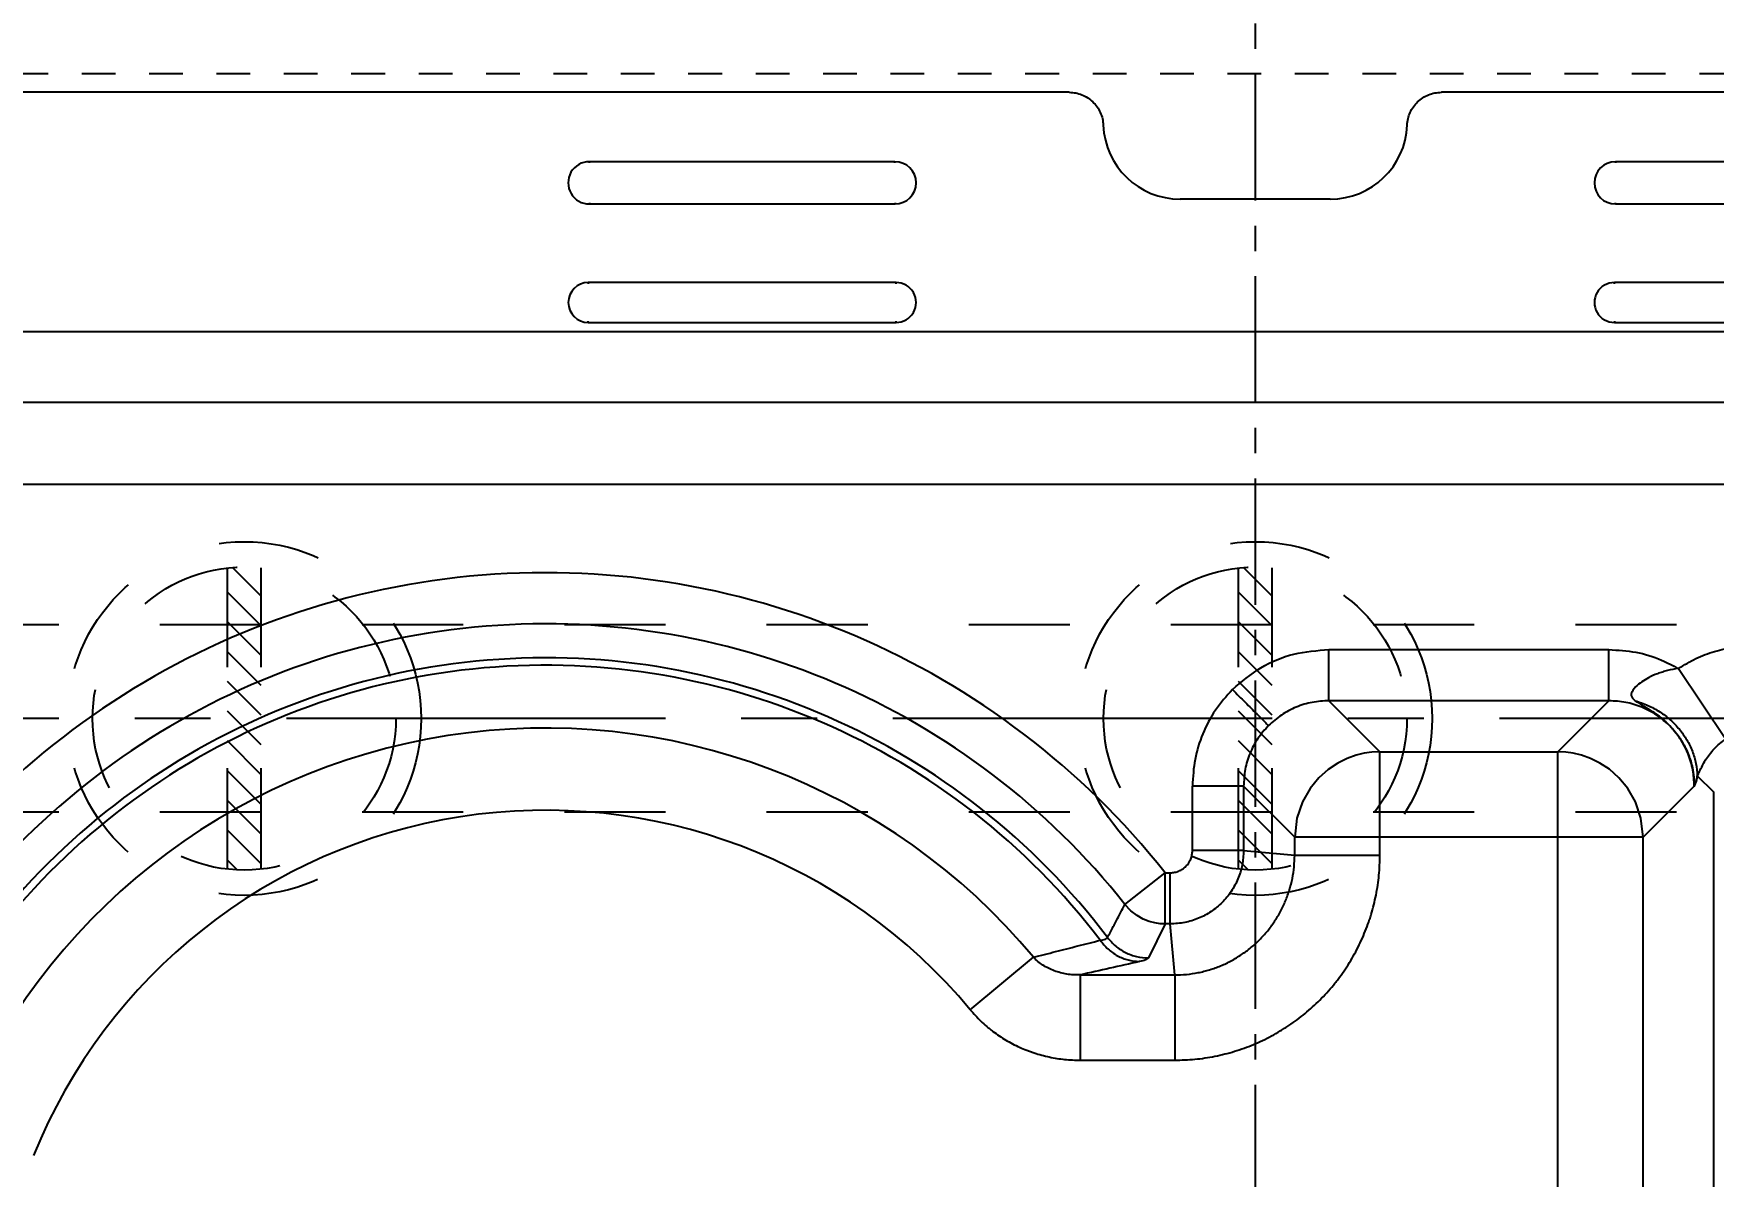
# Model space of a CAD drawing. Extents: x 14103 to 19353, y -3233 to 932.
# Drawn here: x 17131.9 to 17231.6, y 586.9 to 654.8 of the extents above; entities that cross this region are included whole.
import ezdxf

# ---------------------------------------------------------------- set-up
doc = ezdxf.new("R2010")
doc.units = 0
doc.header["$LTSCALE"] = 20
doc.header["$MEASUREMENT"] = 0
doc.linetypes.add('CENTER', pattern=[0.6, 0.375, -0.075, 0.075, -0.075])
doc.linetypes.add('HIDDEN', pattern=[0.2, 0.1, -0.1])
doc.layers.get('DEFPOINTS').update_dxf_attribs({"linetype": 'CONTINUOUS'})
for name, color, linetype in [('3a', 7, 'CONTINUOUS'), ('CENTER', 1, 'CENTER'), ('DEFAULT_2', 8, 'HIDDEN'), ('DIM', 3, 'CONTINUOUS'), ('HOLD DOWN', 7, 'CONTINUOUS'), ('OIL', 7, 'CONTINUOUS'), ('WATER', 9, 'HIDDEN')]:
    doc.layers.add(name, color=color, linetype=linetype)
doc.styles.add('lxy2', font='txt.shx', dxfattribs={"width": 0.6})
doc.dimstyles.new('10', dxfattribs={"dimtxt": 10, "dimasz": 5, "dimexe": 2.5, "dimexo": 0, "dimgap": 1, "dimtad": 0, "dimdsep": 46, "dimtxsty": 'lxy2', "dimcen": -3, "dimclrd": 113, "dimclre": 113, "dimclrt": 3, "dimazin": 2, "dimtfac": 1, "dimtofl": 0, "dimtmove": 0, "dimatfit": 3, "dimfxl": 1, "dimtolj": 1, "dimtzin": 0, "dimarcsym": 0})

# ---------------------------------------------------------------- blocks, each defined once
blk = doc.blocks.new('*D97')
at = {"layer": 'DEFPOINTS', "color": 0}
for p in [(16564.916, 864.09), (16654.363, 864.09), (17204.363, 164.09)]:
    blk.add_point(p, dxfattribs=at)
at = {"layer": 'DIM', "color": 113, "lineweight": -2}
blk.add_line((16654.363, 864.09), (16564.916, 864.09), dxfattribs=at)
at = {"layer": 'DIM', "color": 3, "insert": (16556.916, 864.09), "char_height": 10, "attachment_point": 5, "style": 'lxy2'}
blk.add_mtext('\\A1;700', dxfattribs=at)
blk = doc.blocks.new('*D93')
at = {"layer": 'DEFPOINTS', "color": 0, "linetype": 'Continuous'}
for p in [(17204.363, 881.994), (17204.363, 864.09), (17204.363, 164.09)]:
    blk.add_point(p, dxfattribs=at)
at = {"layer": 'OIL', "color": 113, "linetype": 'Continuous', "lineweight": -2}
blk.add_line((17204.363, 864.09), (17204.363, 881.994), dxfattribs=at)
at = {"layer": 'OIL', "color": 3, "linetype": 'Continuous', "insert": (17204.363, 884.494), "char_height": 10, "attachment_point": 5, "rotation": 90, "style": 'lxy2'}
blk.add_mtext('\\A1;0', dxfattribs=at)
blk = doc.blocks.new('*D92')
at = {"layer": 'DEFPOINTS', "color": 0, "linetype": 'Continuous'}
for p in [(17344.363, 892.135), (17344.363, 863.85), (17204.363, 164.09)]:
    blk.add_point(p, dxfattribs=at)
at = {"layer": 'OIL', "color": 113, "linetype": 'Continuous', "lineweight": -2}
blk.add_line((17344.363, 863.85), (17344.363, 892.135), dxfattribs=at)
at = {"layer": 'OIL', "color": 3, "linetype": 'Continuous', "insert": (17344.363, 899.635), "char_height": 10, "attachment_point": 5, "rotation": 90, "style": 'lxy2'}
blk.add_mtext('\\A1;140', dxfattribs=at)
blk = doc.blocks.new('*D91')
at = {"layer": 'DEFPOINTS', "color": 0, "linetype": 'Continuous'}
for p in [(17064.363, 895.48), (17064.363, 863.85), (17204.363, 164.09)]:
    blk.add_point(p, dxfattribs=at)
at = {"layer": 'OIL', "color": 113, "linetype": 'Continuous', "lineweight": -2}
blk.add_line((17064.363, 863.85), (17064.363, 895.48), dxfattribs=at)
at = {"layer": 'OIL', "color": 3, "linetype": 'Continuous', "insert": (17064.363, 902.98), "char_height": 10, "attachment_point": 5, "rotation": 90, "style": 'lxy2'}
blk.add_mtext('\\A1;140', dxfattribs=at)
blk = doc.blocks.new('*D88')
at = {"layer": 'DEFPOINTS', "color": 0}
for p in [(16564.916, 709.09), (16854.363, 709.09), (17204.363, 164.09)]:
    blk.add_point(p, dxfattribs=at)
at = {"layer": 'DIM', "color": 113, "lineweight": -2}
blk.add_line((16854.363, 709.09), (16564.916, 709.09), dxfattribs=at)
at = {"layer": 'DIM', "color": 3, "insert": (16555.916, 709.09), "char_height": 10, "attachment_point": 5, "style": 'lxy2'}
blk.add_mtext('\\A1;545', dxfattribs=at)
blk = doc.blocks.new('*D115')
at = {"layer": 'DEFPOINTS', "color": 0}
for p in [(17554.363, 709.09), (17770.264, 709.09), (17204.363, 164.09)]:
    blk.add_point(p, dxfattribs=at)
at = {"layer": 'DIM', "color": 113, "lineweight": -2}
blk.add_line((17554.363, 709.09), (17770.264, 709.09), dxfattribs=at)
at = {"layer": 'DIM', "color": 3, "insert": (17779.264, 709.09), "char_height": 10, "attachment_point": 5, "style": 'lxy2'}
blk.add_mtext('\\A1;545', dxfattribs=at)
blk = doc.blocks.new('*D114')
at = {"layer": 'DEFPOINTS', "color": 0}
for p in [(17517.698, 684.09), (17770.264, 684.09), (17204.363, 164.09)]:
    blk.add_point(p, dxfattribs=at)
at = {"layer": 'DIM', "color": 113, "lineweight": -2}
blk.add_line((17517.698, 684.09), (17770.264, 684.09), dxfattribs=at)
at = {"layer": 'DIM', "color": 3, "insert": (17778.764, 684.09), "char_height": 10, "attachment_point": 5, "style": 'lxy2'}
blk.add_mtext('\\A1;520', dxfattribs=at)
blk = doc.blocks.new('*D113')
at = {"layer": 'DEFPOINTS', "color": 0}
for p in [(17754.363, 864.09), (17770.264, 864.09), (17204.363, 164.09)]:
    blk.add_point(p, dxfattribs=at)
at = {"layer": 'DIM', "color": 113, "lineweight": -2}
blk.add_line((17754.363, 864.09), (17770.264, 864.09), dxfattribs=at)
at = {"layer": 'DIM', "color": 3, "insert": (17778.264, 864.09), "char_height": 10, "attachment_point": 5, "style": 'lxy2'}
blk.add_mtext('\\A1;700', dxfattribs=at)
blk = doc.blocks.new('*D117')
at = {"layer": 'DEFPOINTS', "color": 0}
for p in [(17562.698, 639.09), (17770.264, 639.09), (17204.363, 164.09)]:
    blk.add_point(p, dxfattribs=at)
at = {"layer": 'DIM', "color": 113, "lineweight": -2}
blk.add_line((17562.698, 639.09), (17770.264, 639.09), dxfattribs=at)
at = {"layer": 'DIM', "color": 3, "insert": (17779.264, 639.09), "char_height": 10, "attachment_point": 5, "style": 'lxy2'}
blk.add_mtext('\\A1;475', dxfattribs=at)
blk = doc.blocks.new('*D116')
at = {"layer": 'DEFPOINTS', "color": 0}
for p in [(17760.696, 664.09), (17770.264, 664.09), (17204.363, 164.09)]:
    blk.add_point(p, dxfattribs=at)
at = {"layer": 'DIM', "color": 113, "lineweight": -2}
blk.add_line((17760.696, 664.09), (17770.264, 664.09), dxfattribs=at)
at = {"layer": 'DIM', "color": 3, "insert": (17778.264, 664.09), "char_height": 10, "attachment_point": 5, "style": 'lxy2'}
blk.add_mtext('\\A1;500', dxfattribs=at)
blk = doc.blocks.new('*D96')
at = {"layer": 'DEFPOINTS', "color": 0}
for p in [(16564.916, 614.09), (16661.377, 614.09), (17204.363, 164.09)]:
    blk.add_point(p, dxfattribs=at)
at = {"layer": 'DIM', "color": 113, "lineweight": -2}
blk.add_line((16661.377, 614.09), (16564.916, 614.09), dxfattribs=at)
at = {"layer": 'DIM', "color": 3, "insert": (16556.416, 614.09), "char_height": 10, "attachment_point": 5, "style": 'lxy2'}
blk.add_mtext('\\A1;450', dxfattribs=at)
blk = doc.blocks.new('*D89')
at = {"layer": 'DEFPOINTS', "color": 0}
for p in [(16564.916, 664.09), (16900.363, 664.09), (17204.363, 164.09)]:
    blk.add_point(p, dxfattribs=at)
at = {"layer": 'DIM', "color": 113, "lineweight": -2}
blk.add_line((16900.363, 664.09), (16564.916, 664.09), dxfattribs=at)
at = {"layer": 'DIM', "color": 3, "insert": (16556.916, 664.09), "char_height": 10, "attachment_point": 5, "style": 'lxy2'}
blk.add_mtext('\\A1;500', dxfattribs=at)

msp = doc.modelspace()

# ---------------------------------------------------------------- hatches: boundary and pattern name
at = {"layer": 'WATER', "linetype": 'HIDDEN', "ltscale": 3}
h = msp.add_hatch(dxfattribs=at)
h.set_pattern_fill('ANSI31', color=256, scale=10, angle=90, style=0)
h.set_pattern_definition([(135, (13273.275, 2274.9012), (-0.88388348, -0.88388348), [])])
h.paths.add_polyline_path([(17143.363, 623.035), (17143.363, 608.53), (17145.363, 608.53), (17145.363, 623.035, 0.055728)])
h.paths.add_polyline_path([(17145.363, 614.09), (17143.363, 614.09), (17143.363, 608.53), (17145.363, 608.53)], flags=16)
h.paths.add_polyline_path([(17145.363, 619.65), (17143.363, 619.65), (17143.363, 614.09), (17145.363, 614.09)], flags=16)
h.paths.add_polyline_path([(17145.363, 605.146), (17145.363, 619.65), (17143.363, 619.65), (17143.363, 605.146, 0.055728)])
h = msp.add_hatch(dxfattribs=at)
h.set_pattern_fill('ANSI31', color=256, scale=10, angle=90, style=0)
h.set_pattern_definition([(135, (13333.275, 2274.9012), (-0.88388348, -0.88388348), [])])
h.paths.add_polyline_path([(17203.363, 623.035), (17203.363, 608.53), (17205.363, 608.53), (17205.363, 623.035, 0.055728)])
h.paths.add_polyline_path([(17205.363, 614.09), (17203.363, 614.09), (17203.363, 608.53), (17205.363, 608.53)], flags=16)
h.paths.add_polyline_path([(17205.363, 619.65), (17203.363, 619.65), (17203.363, 614.09), (17205.363, 614.09)], flags=16)
h.paths.add_polyline_path([(17205.363, 605.146), (17205.363, 619.65), (17203.363, 619.65), (17203.363, 605.146, 0.055728)])

# ---------------------------------------------------------------- linework, layer by layer
at = {"layer": '3a', "color": 4, "linetype": 'Continuous'}
for p, q in [((17193.316, 651.271), (17041.112, 651.271)), ((17367.613, 651.271), (17215.409, 651.271)), ((17182.983, 647.151), (17164.844, 647.151)), ((17164.844, 647.151), (17164.844, 647.08)), ((17182.983, 647.08), (17182.983, 647.151)), ((17243.882, 647.151), (17225.743, 647.151)), ((17225.743, 647.151), (17225.743, 647.08)), ((17164.852, 644.711), (17164.852, 644.64)), ((17164.852, 644.64), (17182.986, 644.64)), ((17182.985, 644.711), (17182.986, 644.64)), ((17208.819, 644.93), (17199.906, 644.93)), ((17225.74, 644.64), (17225.74, 644.711)), ((17225.74, 644.64), (17243.882, 644.64)), ((17183.05, 639.975), (17164.782, 639.975)), ((17164.782, 639.975), (17164.782, 639.904)), ((17183.05, 639.904), (17183.05, 639.975)), ((17243.944, 639.975), (17225.676, 639.975)), ((17225.676, 639.904), (17225.676, 639.975)), ((17278.43, 637.042), (17130.295, 637.042)), ((17164.782, 637.606), (17164.782, 637.677)), ((17164.782, 637.606), (17183.05, 637.606)), ((17183.05, 637.606), (17183.05, 637.677)), ((17225.676, 637.677), (17225.676, 637.606)), ((17225.676, 637.606), (17243.944, 637.606)), ((17278.43, 632.857), (17130.295, 632.857)), ((17278.43, 627.978), (17130.295, 627.978)), ((17208.737, 615.144), (17208.737, 618.182)), ((17208.737, 618.182), (17225.355, 618.182)), ((17225.355, 615.144), (17225.355, 618.182)), ((17229.476, 617.058), (17232.281, 612.869)), ((17208.737, 615.144), (17211.765, 612.116)), ((17225.355, 615.144), (17208.737, 615.144)), ((17222.326, 612.116), (17225.355, 615.144)), ((17211.765, 605.983), (17211.765, 612.116)), ((17211.765, 612.116), (17222.326, 612.116)), ((17222.326, 539.665), (17222.326, 612.116)), ((17230.599, 610.682), (17231.553, 609.728)), ((17200.637, 606.245), (17200.637, 610.082)), ((17203.674, 610.082), (17200.637, 610.082)), ((17206.703, 607.053), (17203.674, 610.082)), ((17203.674, 610.082), (17203.674, 606.245)), ((17227.389, 607.053), (17230.418, 610.082)), ((17231.553, 609.728), (17231.553, 473.033)), ((17203.674, 606.245), (17200.637, 606.245)), ((17203.674, 606.245), (17206.703, 605.983)), ((17227.389, 607.053), (17206.703, 607.053)), ((17206.703, 605.983), (17206.703, 607.053)), ((17227.389, 544.727), (17227.389, 607.053)), ((17206.703, 605.983), (17211.765, 605.983)), ((17196.627, 603.048), (17199.011, 604.931)), ((17199.011, 601.893), (17199.011, 604.931)), ((17199.011, 604.931), (17199.322, 604.931)), ((17199.322, 601.893), (17199.322, 604.931)), ((17199.011, 601.893), (17198.021, 599.877)), ((17199.322, 601.893), (17199.011, 601.893)), ((17199.584, 598.865), (17199.322, 601.893)), ((17187.446, 596.802), (17191.2, 599.917)), ((17193.978, 598.865), (17199.584, 598.865)), ((17193.978, 598.865), (17193.978, 593.802)), ((17199.584, 598.865), (17199.584, 593.802)), ((17193.978, 593.802), (17199.584, 593.802))]:
    msp.add_line(p, q, dxfattribs=at)
for points in [[(17211.765, 612.116), (17211.288, 612.091), (17210.837, 612.025), (17210.344, 611.905), (17209.816, 611.716), (17209.263, 611.442), (17208.699, 611.067), (17208.141, 610.57), (17207.616, 609.934), (17207.163, 609.14), (17206.835, 608.179), (17206.703, 607.053)], [(17227.389, 607.053), (17227.256, 608.18), (17226.927, 609.143), (17226.472, 609.939), (17225.945, 610.576), (17225.384, 611.073), (17224.817, 611.449), (17224.262, 611.722), (17223.73, 611.91), (17223.235, 612.029), (17222.787, 612.093), (17222.326, 612.116)], [(17199.011, 601.893), (17198.711, 601.909), (17198.405, 601.956), (17198.07, 602.045), (17197.715, 602.186), (17197.348, 602.391), (17196.98, 602.674), (17196.627, 603.048)]]:
    msp.add_lwpolyline(points, dxfattribs=at)
for centre, radius, start, end in [((17199.906, 649.493), 4.563, 182.19233, 270), ((17208.819, 649.493), 4.563, 270, 357.80767), ((17164.844, 645.896), 1.255, 90.00001, 270.37031), ((17182.983, 645.896), 1.255, 270.13987, 90), ((17225.743, 645.896), 1.255, 90, 269.86795), ((17164.782, 638.791), 1.185, 90.00001, 269.99999), ((17183.05, 638.791), 1.185, 269.99999, 90.00001), ((17225.676, 638.791), 1.185, 89.99999, 270.00001), ((17162.236, 575.89), 46.859, 38.29736, 152.71059), ((17162.236, 575.89), 43.822, 38.29736, 152.71059), ((17162.236, 575.89), 41.805, 37.05937, 154.26988), ((17162.236, 575.89), 41.363, 37.24423, 154.71817), ((17162.236, 575.89), 37.633, 39.67609, 158.01403), ((17162.236, 575.89), 32.754, 39.67609, 158.01403)]:
    msp.add_arc(centre, radius, start, end, dxfattribs=at)
for points in [[(17193.316, 651.271), (17193.707, 651.233), (17194.076, 651.124), (17194.421, 650.945), (17194.725, 650.703), (17194.978, 650.408), (17195.17, 650.071), (17195.294, 649.706), (17195.346, 649.318)], [(17213.379, 649.318), (17213.432, 649.706), (17213.555, 650.071), (17213.747, 650.408), (17214, 650.703), (17214.304, 650.944), (17214.649, 651.124), (17215.019, 651.233), (17215.409, 651.271)], [(17203.008, 615.811), (17204.695, 617.102), (17206.657, 617.912), (17208.737, 618.182)], [(17225.355, 618.182), (17226.947, 618.025), (17228.475, 617.559), (17229.476, 617.058)], [(17229.476, 617.058), (17230.514, 617.647), (17231.627, 618.076), (17232.791, 618.338), (17233.983, 618.426)], [(17229.476, 617.058), (17228.83, 616.935), (17228.525, 616.849), (17228.232, 616.747), (17227.708, 616.511), (17226.935, 615.963), (17226.766, 615.755), (17226.678, 615.456), (17226.915, 615.143)], [(17203.008, 615.811), (17202.001, 614.585), (17201.254, 613.184), (17200.792, 611.664), (17200.637, 610.082)], [(17203.008, 615.811), (17203.782, 615.037), (17204.452, 614.366), (17204.93, 613.889), (17205.149, 613.669)], [(17208.737, 615.144), (17207.745, 615.05), (17206.793, 614.764), (17205.917, 614.298), (17205.149, 613.669)], [(17230.418, 610.082), (17230.331, 611.032), (17230.051, 611.992), (17229.588, 612.877), (17228.959, 613.652), (17227.936, 614.448), (17227.31, 614.76), (17226.352, 615.049), (17225.355, 615.144)], [(17226.915, 615.143), (17227.667, 614.868), (17228.365, 614.488), (17228.993, 614.012), (17229.534, 613.452), (17229.974, 612.823), (17230.304, 612.14), (17230.514, 611.42), (17230.599, 610.682)], [(17226.915, 615.143), (17227.421, 614.824), (17227.682, 614.666), (17228.03, 614.442), (17228.256, 614.281), (17228.54, 614.057), (17228.926, 613.701), (17229.19, 613.414), (17229.349, 613.219), (17229.527, 612.975), (17229.717, 612.676), (17229.905, 612.325), (17230.072, 611.942), (17230.207, 611.549), (17230.306, 611.161), (17230.393, 610.604), (17230.418, 610.082)], [(17205.149, 613.669), (17204.521, 612.902), (17204.055, 612.026), (17203.769, 611.073), (17203.674, 610.082)], [(17230.599, 610.682), (17230.729, 610.945), (17231.092, 611.632), (17231.317, 611.958), (17231.592, 612.284), (17231.917, 612.594), (17232.281, 612.869)], [(17230.418, 610.082), (17230.51, 610.271), (17230.599, 610.682)], [(17199.322, 604.931), (17199.578, 604.958), (17199.703, 604.989), (17199.764, 605.009), (17199.825, 605.032), (17200.05, 605.154), (17200.103, 605.191), (17200.154, 605.231), (17200.249, 605.318), (17200.413, 605.515), (17200.448, 605.57), (17200.48, 605.626), (17200.535, 605.742), (17200.578, 605.863), (17200.595, 605.925), (17200.61, 605.988), (17200.637, 606.245)], [(17203.674, 606.245), (17203.588, 605.385), (17203.481, 604.968), (17203.337, 604.569), (17203.154, 604.186), (17202.933, 603.821), (17202.397, 603.169), (17202.083, 602.884), (17201.741, 602.63), (17200.995, 602.23), (17200.592, 602.084), (17200.178, 601.979), (17199.322, 601.893)], [(17199.584, 598.865), (17200.284, 598.899), (17200.977, 599.002), (17201.32, 599.08), (17201.657, 599.174), (17202.311, 599.409), (17202.94, 599.707), (17203.245, 599.88), (17203.542, 600.069), (17204.103, 600.485), (17204.618, 600.953), (17205.088, 601.472), (17205.304, 601.749), (17205.505, 602.035), (17205.863, 602.632), (17206.161, 603.262), (17206.287, 603.589), (17206.397, 603.923), (17206.567, 604.599), (17206.668, 605.285), (17206.703, 605.983)], [(17199.584, 593.802), (17200.784, 593.862), (17201.971, 594.039), (17202.558, 594.172), (17203.135, 594.332), (17204.255, 594.735), (17205.33, 595.245), (17205.852, 595.541), (17206.108, 595.699), (17206.36, 595.864), (17207.318, 596.576), (17208.198, 597.375), (17209.001, 598.262), (17209.189, 598.497), (17209.371, 598.736), (17209.715, 599.225), (17210.327, 600.246), (17210.837, 601.323), (17211.053, 601.883), (17211.151, 602.168), (17211.242, 602.454), (17211.531, 603.611), (17211.706, 604.787), (17211.765, 605.983)], [(17195.597, 601.084), (17195.94, 601.733), (17196.283, 602.388), (17196.627, 603.048)], [(17191.2, 599.917), (17192.513, 600.25), (17193.834, 600.586), (17195.163, 600.924)], [(17195.163, 600.924), (17195.468, 600.996), (17195.597, 601.084)], [(17195.163, 600.924), (17195.627, 600.404), (17196.191, 600.006), (17196.824, 599.753), (17197.493, 599.658)], [(17195.597, 601.084), (17196.081, 600.579), (17196.668, 600.197), (17197.326, 599.959), (17198.021, 599.877)], [(17193.978, 598.865), (17193.579, 598.872), (17193.189, 598.915), (17192.806, 598.995), (17192.437, 599.112), (17192.09, 599.262), (17191.765, 599.448), (17191.466, 599.667), (17191.2, 599.917)], [(17197.493, 599.658), (17193.978, 598.865)], [(17198.021, 599.877), (17197.86, 599.766), (17197.493, 599.658)], [(17187.446, 596.802), (17188.082, 596.12), (17188.429, 595.808), (17188.609, 595.659), (17188.793, 595.516), (17189.561, 595), (17190.378, 594.574), (17190.806, 594.394), (17191.024, 594.313), (17191.245, 594.237), (17192.14, 593.995), (17193.051, 593.851), (17193.978, 593.802)]]:
    msp.add_spline(points, degree=3, dxfattribs=at)
at = {"layer": 'CENTER'}
msp.add_line((17204.363, 880.347), (17204.363, -552.166), dxfattribs=at)
at = {"layer": 'DEFAULT_2', "color": 8, "linetype": 'HIDDEN'}
msp.add_line((17496.719, 652.368), (16900.363, 652.368), dxfattribs=at)
at = {"layer": 'HOLD DOWN', "color": 0, "linetype": 'ByBlock'}
msp.add_line((17278.43, 632.857), (17130.295, 632.857), dxfattribs=at)
at = {"layer": 'WATER', "linetype": 'HIDDEN', "ltscale": 3}
for p, q in [((17143.363, 605.146), (17143.363, 623.035)), ((17145.363, 605.146), (17145.363, 623.035)), ((17203.363, 605.146), (17203.363, 623.035)), ((17205.363, 605.146), (17205.363, 623.035)), ((17529.363, 619.65), (16879.363, 619.65)), ((17529.363, 608.53), (16879.363, 608.53))]:
    msp.add_line(p, q, dxfattribs=at)
at = {"layer": 'WATER', "color": 1, "linetype": 'CENTER', "ltscale": 3}
msp.add_line((17529.363, 614.09), (16873.803, 614.09), dxfattribs=at)
at = {"layer": 'WATER', "linetype": 'HIDDEN', "ltscale": 3}
for centre, radius in [((17144.363, 614.09), 10.5), ((17204.363, 614.09), 10.5), ((17144.363, 614.09), 9), ((17204.363, 614.09), 9)]:
    msp.add_circle(centre, radius, dxfattribs=at)

# ---------------------------------------------------------------- dimensions: what is measured, and where the dimension line sits
at = {"layer": 'DIM'}
for feature_location, offset, picture, middle in [((16654.363, 864.09), (-89.447, 0), '*D97', (16556.916, 864.09)), ((17754.363, 864.09), (15.902, 0), '*D113', (17778.264, 864.09)), ((16854.363, 709.09), (-289.447, 0), '*D88', (16555.916, 709.09)), ((17554.363, 709.09), (215.902, 0), '*D115', (17779.264, 709.09)), ((17517.698, 684.09), (252.567, 0), '*D114', (17778.764, 684.09)), ((16900.363, 664.09), (-335.447, 0), '*D89', (16556.916, 664.09)), ((17760.696, 664.09), (9.568, 0), '*D116', (17778.264, 664.09)), ((17562.698, 639.09), (207.567, 0), '*D117', (17779.264, 639.09)), ((16661.377, 614.09), (-96.461, 0), '*D96', (16556.416, 614.09))]:
    dim = msp.add_ordinate_dim(feature_location=feature_location, offset=offset, dtype=0, origin=(17204.363, 164.09), dimstyle='10', dxfattribs=at)
    dim.commit()
    dim.dimension.update_dxf_attribs({"geometry": picture, "text_midpoint": middle})
at = {"layer": 'OIL', "color": 4, "linetype": 'Continuous'}
for feature_location, offset, origin, picture, middle in [((17064.363, 863.85), (0, 31.63), (17204.363, 164.09), '*D91', (17064.363, 902.98)), ((17344.363, 863.85), (0, 28.285), (17204.363, 164.09), '*D92', (17344.363, 899.635)), ((17204.362661352, 864.090229489), (0, 17.903797325), (17204.362661352, 164.090229489), '*D93', (17204.362661352, 884.494026814))]:
    dim = msp.add_ordinate_dim(feature_location=feature_location, offset=offset, dtype=1, origin=origin, dimstyle='10', dxfattribs=at)
    dim.commit()
    dim.dimension.update_dxf_attribs({"geometry": picture, "text_midpoint": middle})

doc.saveas('drawing.dxf')
